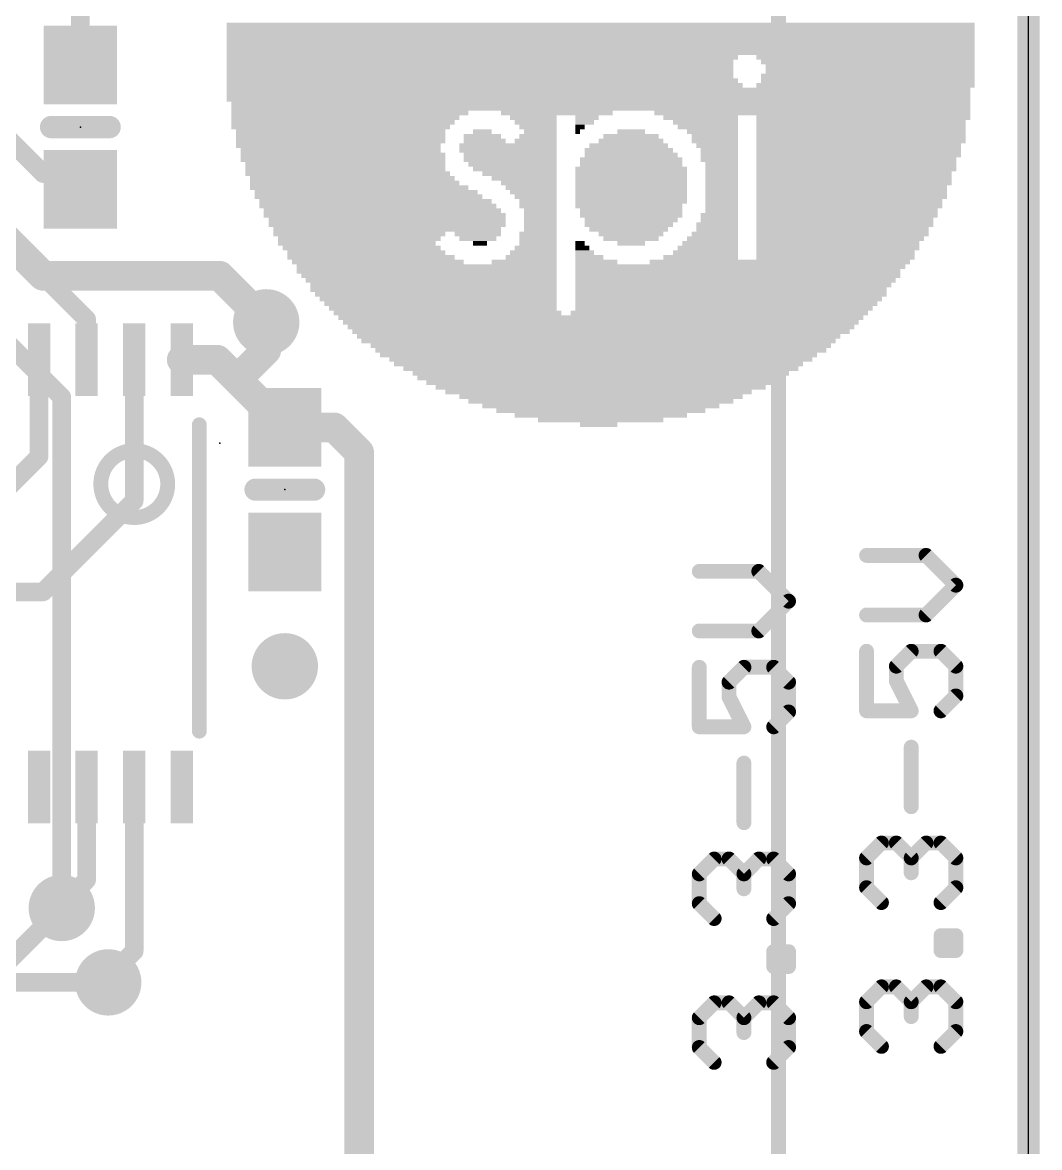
# Model space of a CAD drawing. Extents: x -6.4 to 34.4, y -0.2 to 45.9.
# Drawn here: x 20.55 to 34.44, y 15.78 to 31.15 of the extents above; entities that cross this region are included whole.
import ezdxf

# ---------------------------------------------------------------- set-up
doc = ezdxf.new("R2010")
doc.units = 0
for name, color, linetype in [('1', 12, 'CONTINUOUS'), ('16', 5, 'CONTINUOUS'), ('18', 110, 'CONTINUOUS'), ('20', 53, 'CONTINUOUS'), ('21', 40, 'CONTINUOUS'), ('22', 6, 'CONTINUOUS'), ('23', 53, 'CONTINUOUS')]:
    doc.layers.add(name, color=color, linetype=linetype)

# ---------------------------------------------------------------- blocks, each defined once
blk = doc.blocks.new('RECT')
blk.add_solid([(-0.5, -0.5), (0.5, -0.5), (-0.5, 0.5), (0.5, 0.5)])
blk = doc.blocks.new('ROUNDV')
at = {"const_width": 0.5}
blk.add_lwpolyline([(0, -0.25, 1), (0, 0.25, 1), (0, -0.25)], format="xyb", dxfattribs=at)

msp = doc.modelspace()

# ---------------------------------------------------------------- linework, layer by layer
at = {"layer": '1'}
for points, const_width in [([(34.29, 45.72), (34.29, 0)], 0.3048), ([(21.336, 30.568), (21.336, 32.401)], 0.254), ([(20.066, 29.845), (20.828, 29.083)], 0.254), ([(19.05, 29.464), (21.422, 27.092)], 0.254), ([(21.336, 29.083), (20.828, 29.083)], 0.254), ([(21.336, 28.868), (21.336, 29.083)], 0.254), ([(21.422, 27.092), (21.422, 26.5398)], 0.254), ([(23.876, 27.051), (23.876, 26.67)], 0.254), ([(22.722, 26.5398), (23.2052, 26.5398)], 0.4064), ([(23.2052, 26.5398), (23.4755, 26.2695)], 0.4064), ([(23.876, 26.67), (23.4755, 26.2695)], 0.4064), ([(20.772, 26.5398), (20.772, 25.217)], 0.254), ([(22.072, 24.612), (22.072, 26.5398)], 0.254), ([(23.4755, 26.2695), (24.13, 25.615)], 0.4064), ([(24.804, 25.615), (24.13, 25.615)], 0.4064), ([(25.146, 25.273), (24.804, 25.615)], 0.4064), ([(25.146, 14.478), (25.146, 25.273)], 0.4064), ([(20.772, 25.217), (19.812, 24.257)], 0.254), ([(20.828, 23.368), (22.072, 24.612)], 0.254), ([(16.256, 23.368), (20.828, 23.368)], 0.254), ([(21.422, 20.7042), (21.422, 19.4342)], 0.254), ([(22.072, 18.46), (22.072, 20.7042)], 0.254), ([(21.422, 19.4342), (21.082, 19.0942)], 0.254), ([(21.082, 19.0942), (21.082, 19.05)], 0.254), ([(21.082, 19.05), (18.796, 16.764)], 0.254), ([(21.717, 18.105), (22.072, 18.46)], 0.254), ([(21.717, 18.034), (21.717, 18.105)], 0.254)]:
    msp.add_lwpolyline(points, dxfattribs=dict(at, const_width=const_width))
for points, const_width in [([(21.2725, 30.568, 1), (21.3995, 30.568)], 0.127), ([(20.828, 29.1465, 1), (20.828, 29.0195)], 0.127), ([(21.3995, 29.083, 1), (21.2725, 29.083)], 0.127), ([(21.336, 29.0195, 1), (21.336, 29.1465)], 0.127), ([(20.7831, 29.0381, 1), (20.8729, 29.1279)], 0.127), ([(21.2725, 28.868, 1), (21.3995, 28.868)], 0.127), ([(21.4855, 27.092, 1), (21.3585, 27.092)], 0.127), ([(21.3771, 27.0471, 1), (21.4669, 27.1369)], 0.127), ([(23.9395, 27.051, 1), (23.8125, 27.051)], 0.127), ([(22.722, 26.6414, 1), (22.722, 26.4382)], 0.2032), ([(23.277, 26.6116, 1), (23.1334, 26.468)], 0.2032), ([(23.2052, 26.4382, 1), (23.2052, 26.6414)], 0.2032), ([(23.9478, 26.5982, 1), (23.8042, 26.7418)], 0.2032), ([(20.8355, 26.5398, 1), (20.7085, 26.5398)], 0.127), ([(21.3585, 26.5398, 1), (21.4855, 26.5398)], 0.127), ([(22.1355, 26.5398, 1), (22.0085, 26.5398)], 0.127), ([(23.8125, 26.67, 1), (23.9395, 26.67)], 0.127), ([(23.5473, 26.3413, 1), (23.4037, 26.1977)], 0.2032), ([(23.4037, 26.3413, 1), (23.5473, 26.1977)], 0.2032), ([(23.4037, 26.1977, 1), (23.5473, 26.3413)], 0.2032), ([(24.13, 25.7166, 1), (24.13, 25.5134)], 0.2032), ([(24.0582, 25.5432, 1), (24.2018, 25.6868)], 0.2032), ([(24.8758, 25.6868, 1), (24.7322, 25.5432)], 0.2032), ([(24.804, 25.5134, 1), (24.804, 25.7166)], 0.2032), ([(25.2476, 25.273, 1), (25.0444, 25.273)], 0.2032), ([(25.0742, 25.2012, 1), (25.2178, 25.3448)], 0.2032), ([(20.7085, 25.217, 1), (20.8355, 25.217)], 0.127), ([(20.8169, 25.1721, 1), (20.7271, 25.2619)], 0.127), ([(22.0085, 24.612, 1), (22.1355, 24.612)], 0.127), ([(22.1169, 24.5671, 1), (22.0271, 24.6569)], 0.127), ([(20.7831, 23.4129, 1), (20.8729, 23.3231)], 0.127), ([(20.828, 23.3045, 1), (20.828, 23.4315)], 0.127), ([(21.4855, 20.7042, 1), (21.3585, 20.7042)], 0.127), ([(22.1355, 20.7042, 1), (22.0085, 20.7042)], 0.127), ([(21.4669, 19.3893, 1), (21.3771, 19.4791)], 0.127), ([(21.3585, 19.4342, 1), (21.4855, 19.4342)], 0.127), ([(21.1455, 19.0942, 1), (21.0185, 19.0942)], 0.127), ([(21.0371, 19.1391, 1), (21.1269, 19.0493)], 0.127), ([(21.0185, 19.05, 1), (21.1455, 19.05)], 0.127), ([(21.1269, 19.0051, 1), (21.0371, 19.0949)], 0.127), ([(22.0085, 18.46, 1), (22.1355, 18.46)], 0.127), ([(22.1169, 18.4151, 1), (22.0271, 18.5049)], 0.127), ([(21.7805, 18.105, 1), (21.6535, 18.105)], 0.127), ([(21.6721, 18.1499, 1), (21.7619, 18.0601)], 0.127), ([(21.6535, 18.034, 1), (21.7805, 18.034)], 0.127)]:
    msp.add_lwpolyline(points, format="xyb", dxfattribs=dict(at, const_width=const_width))
at = {"layer": '16'}
for points, const_width in [([(34.29, 45.72), (34.29, 0)], 0.3048), ([(20.828, 27.686), (18.325, 30.189)], 0.4064), ([(18.411, 28.702), (21.082, 26.031)], 0.254), ([(23.241, 27.686), (20.828, 27.686)], 0.4064), ([(23.241, 27.686), (23.876, 27.051)], 0.4064), ([(21.082, 26.031), (21.082, 19.05)], 0.254), ([(19.812, 18.034), (21.717, 18.034)], 0.254)]:
    msp.add_lwpolyline(points, dxfattribs=dict(at, const_width=const_width))
for points, const_width in [([(20.828, 27.7876, 1), (20.828, 27.5844)], 0.2032), ([(20.7562, 27.6142, 1), (20.8998, 27.7578)], 0.2032), ([(23.3128, 27.7578, 1), (23.1692, 27.6142)], 0.2032), ([(23.241, 27.5844, 1), (23.241, 27.7876)], 0.2032), ([(23.8042, 26.9792, 1), (23.9478, 27.1228)], 0.2032), ([(21.1455, 26.031, 1), (21.0185, 26.031)], 0.127), ([(21.0371, 25.9861, 1), (21.1269, 26.0759)], 0.127), ([(21.0185, 19.05, 1), (21.1455, 19.05)], 0.127), ([(21.717, 17.9705, 1), (21.717, 18.0975)], 0.127)]:
    msp.add_lwpolyline(points, format="xyb", dxfattribs=dict(at, const_width=const_width))
at = {"layer": '20'}
msp.add_line((34.29, 2.54), (34.29, 43.18), dxfattribs=at)
at = {"layer": '21'}
for points, const_width in [([(21.736, 29.718), (20.936, 29.718)], 0.3048), ([(22.9616, 25.6508), (22.9616, 21.4662)], 0.2032), ([(24.53, 24.765), (23.73, 24.765)], 0.3048), ([(32.8927, 23.8668), (32.0792, 23.8668)], 0.2032), ([(33.2994, 23.46), (32.8927, 23.8668)], 0.2032), ([(30.6067, 23.6485), (29.7932, 23.6485)], 0.2032), ([(31.0134, 23.2417), (30.6067, 23.6485)], 0.2032), ([(32.8927, 23.0533), (33.2994, 23.46)], 0.2032), ([(30.6067, 22.835), (31.0134, 23.2417)], 0.2032), ([(32.0792, 23.0533), (32.8927, 23.0533)], 0.2032), ([(29.7932, 22.835), (30.6067, 22.835)], 0.2032), ([(32.0792, 22.5571), (32.0792, 21.7436)], 0.2032), ([(32.4859, 22.3537), (32.6893, 22.5571)], 0.2032), ([(32.6893, 22.5571), (33.096, 22.5571)], 0.2032), ([(33.096, 22.5571), (33.2994, 22.3537)], 0.2032), ([(29.7932, 22.3388), (29.7932, 21.5253)], 0.2032), ([(30.1999, 22.1354), (30.4033, 22.3388)], 0.2032), ([(30.4033, 22.3388), (30.81, 22.3388)], 0.2032), ([(30.81, 22.3388), (31.0134, 22.1354)], 0.2032), ([(32.4859, 22.1503), (32.4859, 22.3537)], 0.2032), ([(33.2994, 22.3537), (33.2994, 21.9469)], 0.2032), ([(30.1999, 21.932), (30.1999, 22.1354)], 0.2032), ([(31.0134, 22.1354), (31.0134, 21.7286)], 0.2032), ([(32.6893, 21.7436), (32.4859, 22.1503)], 0.2032), ([(30.4033, 21.5253), (30.1999, 21.932)], 0.2032), ([(33.2994, 21.9469), (33.096, 21.7436)], 0.2032), ([(31.0134, 21.7286), (30.81, 21.5253)], 0.2032), ([(32.0792, 21.7436), (32.6893, 21.7436)], 0.2032), ([(29.7932, 21.5253), (30.4033, 21.5253)], 0.2032), ([(32.6893, 20.4338), (32.6893, 21.2473)], 0.2032), ([(30.4033, 20.2156), (30.4033, 21.029)], 0.2032), ([(32.0792, 19.7342), (32.2825, 19.9376)], 0.2032), ([(32.2825, 19.9376), (32.4859, 19.9376)], 0.2032), ([(32.4859, 19.9376), (32.6893, 19.7342)], 0.2032), ([(32.6893, 19.7342), (32.8927, 19.9376)], 0.2032), ([(32.8927, 19.9376), (33.096, 19.9376)], 0.2032), ([(33.096, 19.9376), (33.2994, 19.7342)], 0.2032), ([(32.0792, 19.3275), (32.0792, 19.7342)], 0.2032), ([(32.6893, 19.7342), (32.6893, 19.5309)], 0.2032), ([(33.2994, 19.7342), (33.2994, 19.3275)], 0.2032), ([(29.7932, 19.5159), (29.9965, 19.7193)], 0.2032), ([(29.9965, 19.7193), (30.1999, 19.7193)], 0.2032), ([(30.1999, 19.7193), (30.4033, 19.5159)], 0.2032), ([(30.4033, 19.5159), (30.6067, 19.7193)], 0.2032), ([(30.6067, 19.7193), (30.81, 19.7193)], 0.2032), ([(30.81, 19.7193), (31.0134, 19.5159)], 0.2032), ([(29.7932, 19.1092), (29.7932, 19.5159)], 0.2032), ([(30.4033, 19.5159), (30.4033, 19.3126)], 0.2032), ([(31.0134, 19.5159), (31.0134, 19.1092)], 0.2032), ([(32.2825, 19.1241), (32.0792, 19.3275)], 0.2032), ([(33.2994, 19.3275), (33.096, 19.1241)], 0.2032), ([(29.9965, 18.9058), (29.7932, 19.1092)], 0.2032), ([(31.0134, 19.1092), (30.81, 18.9058)], 0.2032), ([(33.096, 18.4693), (33.096, 18.6726)], 0.2032), ([(33.096, 18.6726), (33.2994, 18.6726)], 0.2032), ([(33.2994, 18.6726), (33.2994, 18.4693)], 0.2032), ([(30.81, 18.251), (30.81, 18.4543)], 0.2032), ([(30.81, 18.4543), (31.0134, 18.4543)], 0.2032), ([(31.0134, 18.4543), (31.0134, 18.251)], 0.2032), ([(33.2994, 18.4693), (33.096, 18.4693)], 0.2032), ([(31.0134, 18.251), (30.81, 18.251)], 0.2032), ([(32.0792, 17.7696), (32.2825, 17.973)], 0.2032), ([(32.2825, 17.973), (32.4859, 17.973)], 0.2032), ([(32.4859, 17.973), (32.6893, 17.7696)], 0.2032), ([(32.6893, 17.7696), (32.8927, 17.973)], 0.2032), ([(32.8927, 17.973), (33.096, 17.973)], 0.2032), ([(33.096, 17.973), (33.2994, 17.7696)], 0.2032), ([(29.7932, 17.5514), (29.9965, 17.7547)], 0.2032), ([(29.9965, 17.7547), (30.1999, 17.7547)], 0.2032), ([(30.1999, 17.7547), (30.4033, 17.5514)], 0.2032), ([(30.4033, 17.5514), (30.6067, 17.7547)], 0.2032), ([(30.6067, 17.7547), (30.81, 17.7547)], 0.2032), ([(30.81, 17.7547), (31.0134, 17.5514)], 0.2032), ([(32.0792, 17.3629), (32.0792, 17.7696)], 0.2032), ([(32.6893, 17.7696), (32.6893, 17.5663)], 0.2032), ([(33.2994, 17.7696), (33.2994, 17.3629)], 0.2032), ([(29.7932, 17.1446), (29.7932, 17.5514)], 0.2032), ([(30.4033, 17.5514), (30.4033, 17.348)], 0.2032), ([(31.0134, 17.5514), (31.0134, 17.1446)], 0.2032), ([(32.2825, 17.1595), (32.0792, 17.3629)], 0.2032), ([(33.2994, 17.3629), (33.096, 17.1595)], 0.2032), ([(29.9965, 16.9412), (29.7932, 17.1446)], 0.2032), ([(31.0134, 17.1446), (30.81, 16.9412)], 0.2032)]:
    msp.add_lwpolyline(points, dxfattribs=dict(at, const_width=const_width))
for points, const_width in [([(20.936, 29.7942, 1), (20.936, 29.6418)], 0.1524), ([(21.736, 29.6418, 1), (21.736, 29.7942)], 0.1524), ([(23.0124, 25.6508, 1), (22.9108, 25.6508)], 0.1016), ([(22.0726, 24.384, 1), (22.0726, 25.2984, 1), (22.0726, 24.384)], 0.2032), ([(23.73, 24.8412, 1), (23.73, 24.6888)], 0.1524), ([(24.53, 24.6888, 1), (24.53, 24.8412)], 0.1524), ([(32.0792, 23.9176, 1), (32.0792, 23.816)], 0.1016), ([(32.9286, 23.9027, 1), (32.8567, 23.8309)], 0.1016), ([(32.8927, 23.816, 1), (32.8927, 23.9176)], 0.1016), ([(29.7932, 23.6993, 1), (29.7932, 23.5977)], 0.1016), ([(30.6426, 23.6844, 1), (30.5707, 23.6126)], 0.1016), ([(30.6067, 23.5977, 1), (30.6067, 23.6993)], 0.1016), ([(33.3353, 23.4241, 1), (33.2635, 23.496)], 0.1016), ([(33.2635, 23.4241, 1), (33.3353, 23.496)], 0.1016), ([(31.0493, 23.2058, 1), (30.9775, 23.2777)], 0.1016), ([(30.9775, 23.2058, 1), (31.0493, 23.2777)], 0.1016), ([(32.0792, 23.1041, 1), (32.0792, 23.0025)], 0.1016), ([(32.8567, 23.0892, 1), (32.9286, 23.0174)], 0.1016), ([(32.8927, 23.0025, 1), (32.8927, 23.1041)], 0.1016), ([(29.7932, 22.8858, 1), (29.7932, 22.7842)], 0.1016), ([(30.5707, 22.8709, 1), (30.6426, 22.7991)], 0.1016), ([(30.6067, 22.7842, 1), (30.6067, 22.8858)], 0.1016), ([(32.13, 22.5571, 1), (32.0284, 22.5571)], 0.1016), ([(32.6893, 22.6079, 1), (32.6893, 22.5063)], 0.1016), ([(32.7252, 22.5211, 1), (32.6534, 22.593)], 0.1016), ([(33.1319, 22.593, 1), (33.0601, 22.5211)], 0.1016), ([(33.096, 22.5063, 1), (33.096, 22.6079)], 0.1016), ([(29.844, 22.3388, 1), (29.7424, 22.3388)], 0.1016), ([(30.4033, 22.3896, 1), (30.4033, 22.288)], 0.1016), ([(30.4392, 22.3028, 1), (30.3674, 22.3747)], 0.1016), ([(30.8459, 22.3747, 1), (30.7741, 22.3028)], 0.1016), ([(30.81, 22.288, 1), (30.81, 22.3896)], 0.1016), ([(32.5367, 22.3537, 1), (32.4351, 22.3537)], 0.1016), ([(32.45, 22.3896, 1), (32.5218, 22.3178)], 0.1016), ([(33.3502, 22.3537, 1), (33.2486, 22.3537)], 0.1016), ([(33.2635, 22.3178, 1), (33.3353, 22.3896)], 0.1016), ([(30.2507, 22.1354, 1), (30.1491, 22.1354)], 0.1016), ([(30.164, 22.1713, 1), (30.2358, 22.0995)], 0.1016), ([(31.0642, 22.1354, 1), (30.9626, 22.1354)], 0.1016), ([(30.9775, 22.0995, 1), (31.0493, 22.1713)], 0.1016), ([(32.5313, 22.173, 1), (32.4405, 22.1276)], 0.1016), ([(32.4351, 22.1503, 1), (32.5367, 22.1503)], 0.1016), ([(30.2453, 21.9547, 1), (30.1545, 21.9093)], 0.1016), ([(30.1491, 21.932, 1), (30.2507, 21.932)], 0.1016), ([(33.2486, 21.9469, 1), (33.3502, 21.9469)], 0.1016), ([(33.3353, 21.911, 1), (33.2635, 21.9829)], 0.1016), ([(31.0493, 21.6927, 1), (30.9775, 21.7646)], 0.1016), ([(32.0792, 21.7944, 1), (32.0792, 21.6928)], 0.1016), ([(32.6893, 21.6928, 1), (32.6893, 21.7944)], 0.1016), ([(33.0601, 21.7795, 1), (33.1319, 21.7076)], 0.1016), ([(30.9626, 21.7286, 1), (31.0642, 21.7286)], 0.1016), ([(32.0284, 21.7436, 1), (32.13, 21.7436)], 0.1016), ([(32.6438, 21.7208, 1), (32.7347, 21.7663)], 0.1016), ([(22.9108, 21.4662, 1), (23.0124, 21.4662)], 0.1016), ([(29.7932, 21.5761, 1), (29.7932, 21.4745)], 0.1016), ([(29.7424, 21.5253, 1), (29.844, 21.5253)], 0.1016), ([(30.3578, 21.5026, 1), (30.4487, 21.548)], 0.1016), ([(30.4033, 21.4745, 1), (30.4033, 21.5761)], 0.1016), ([(30.7741, 21.5612, 1), (30.8459, 21.4894)], 0.1016), ([(32.7401, 21.2473, 1), (32.6385, 21.2473)], 0.1016), ([(30.4541, 21.029, 1), (30.3525, 21.029)], 0.1016), ([(32.6385, 20.4338, 1), (32.7401, 20.4338)], 0.1016), ([(30.3525, 20.2156, 1), (30.4541, 20.2156)], 0.1016), ([(32.2825, 19.9884, 1), (32.2825, 19.8868)], 0.1016), ([(32.3185, 19.9017, 1), (32.2466, 19.9735)], 0.1016), ([(32.5218, 19.9735, 1), (32.45, 19.9017)], 0.1016), ([(32.4859, 19.8868, 1), (32.4859, 19.9884)], 0.1016), ([(32.8927, 19.9884, 1), (32.8927, 19.8868)], 0.1016), ([(32.9286, 19.9017, 1), (32.8567, 19.9735)], 0.1016), ([(33.1319, 19.9735, 1), (33.0601, 19.9017)], 0.1016), ([(33.096, 19.8868, 1), (33.096, 19.9884)], 0.1016), ([(32.13, 19.7342, 1), (32.0284, 19.7342)], 0.1016), ([(32.7401, 19.7342, 1), (32.6385, 19.7342)], 0.1016), ([(33.3502, 19.7342, 1), (33.2486, 19.7342)], 0.1016), ([(29.9965, 19.7701, 1), (29.9965, 19.6685)], 0.1016), ([(30.0325, 19.6834, 1), (29.9606, 19.7552)], 0.1016), ([(30.2358, 19.7552, 1), (30.164, 19.6834)], 0.1016), ([(30.1999, 19.6685, 1), (30.1999, 19.7701)], 0.1016), ([(30.6067, 19.7701, 1), (30.6067, 19.6685)], 0.1016), ([(30.6426, 19.6834, 1), (30.5707, 19.7552)], 0.1016), ([(30.8459, 19.7552, 1), (30.7741, 19.6834)], 0.1016), ([(30.81, 19.6685, 1), (30.81, 19.7701)], 0.1016), ([(32.0432, 19.7702, 1), (32.1151, 19.6983)], 0.1016), ([(32.6534, 19.7702, 1), (32.7252, 19.6983)], 0.1016), ([(32.6534, 19.6983, 1), (32.7252, 19.7702)], 0.1016), ([(33.2635, 19.6983, 1), (33.3353, 19.7702)], 0.1016), ([(29.7572, 19.5519, 1), (29.8291, 19.48)], 0.1016), ([(29.844, 19.5159, 1), (29.7424, 19.5159)], 0.1016), ([(30.4541, 19.5159, 1), (30.3525, 19.5159)], 0.1016), ([(30.3674, 19.5519, 1), (30.4392, 19.48)], 0.1016), ([(30.3674, 19.48, 1), (30.4392, 19.5519)], 0.1016), ([(31.0642, 19.5159, 1), (30.9626, 19.5159)], 0.1016), ([(30.9775, 19.48, 1), (31.0493, 19.5519)], 0.1016), ([(32.6385, 19.5309, 1), (32.7401, 19.5309)], 0.1016), ([(32.1151, 19.3634, 1), (32.0432, 19.2916)], 0.1016), ([(32.0284, 19.3275, 1), (32.13, 19.3275)], 0.1016), ([(33.2486, 19.3275, 1), (33.3502, 19.3275)], 0.1016), ([(33.3353, 19.2916, 1), (33.2635, 19.3634)], 0.1016), ([(29.8291, 19.1451, 1), (29.7572, 19.0733)], 0.1016), ([(30.3525, 19.3126, 1), (30.4541, 19.3126)], 0.1016), ([(31.0493, 19.0733, 1), (30.9775, 19.1451)], 0.1016), ([(32.2466, 19.0882, 1), (32.3185, 19.16)], 0.1016), ([(33.0601, 19.16, 1), (33.1319, 19.0882)], 0.1016), ([(29.7424, 19.1092, 1), (29.844, 19.1092)], 0.1016), ([(30.9626, 19.1092, 1), (31.0642, 19.1092)], 0.1016), ([(29.9606, 18.8699, 1), (30.0325, 18.9417)], 0.1016), ([(30.7741, 18.9417, 1), (30.8459, 18.8699)], 0.1016), ([(33.1468, 18.6726, 1), (33.0452, 18.6726)], 0.1016), ([(33.096, 18.7234, 1), (33.096, 18.6218)], 0.1016), ([(33.3502, 18.6726, 1), (33.2486, 18.6726)], 0.1016), ([(33.2994, 18.6218, 1), (33.2994, 18.7234)], 0.1016), ([(30.8608, 18.4543, 1), (30.7592, 18.4543)], 0.1016), ([(30.81, 18.5051, 1), (30.81, 18.4035)], 0.1016), ([(31.0642, 18.4543, 1), (30.9626, 18.4543)], 0.1016), ([(31.0134, 18.4035, 1), (31.0134, 18.5051)], 0.1016), ([(33.096, 18.5201, 1), (33.096, 18.4185)], 0.1016), ([(33.0452, 18.4693, 1), (33.1468, 18.4693)], 0.1016), ([(33.2486, 18.4693, 1), (33.3502, 18.4693)], 0.1016), ([(33.2994, 18.4185, 1), (33.2994, 18.5201)], 0.1016), ([(30.81, 18.3018, 1), (30.81, 18.2002)], 0.1016), ([(30.7592, 18.251, 1), (30.8608, 18.251)], 0.1016), ([(30.9626, 18.251, 1), (31.0642, 18.251)], 0.1016), ([(31.0134, 18.2002, 1), (31.0134, 18.3018)], 0.1016), ([(32.2825, 18.0238, 1), (32.2825, 17.9222)], 0.1016), ([(32.3185, 17.9371, 1), (32.2466, 18.0089)], 0.1016), ([(32.5218, 18.0089, 1), (32.45, 17.9371)], 0.1016), ([(32.4859, 17.9222, 1), (32.4859, 18.0238)], 0.1016), ([(32.8927, 18.0238, 1), (32.8927, 17.9222)], 0.1016), ([(32.9286, 17.9371, 1), (32.8567, 18.0089)], 0.1016), ([(33.1319, 18.0089, 1), (33.0601, 17.9371)], 0.1016), ([(33.096, 17.9222, 1), (33.096, 18.0238)], 0.1016), ([(29.9965, 17.8055, 1), (29.9965, 17.7039)], 0.1016), ([(30.0325, 17.7188, 1), (29.9606, 17.7907)], 0.1016), ([(30.2358, 17.7907, 1), (30.164, 17.7188)], 0.1016), ([(30.1999, 17.7039, 1), (30.1999, 17.8055)], 0.1016), ([(30.6067, 17.8055, 1), (30.6067, 17.7039)], 0.1016), ([(30.6426, 17.7188, 1), (30.5707, 17.7907)], 0.1016), ([(30.8459, 17.7907, 1), (30.7741, 17.7188)], 0.1016), ([(30.81, 17.7039, 1), (30.81, 17.8055)], 0.1016), ([(32.0432, 17.8056, 1), (32.1151, 17.7337)], 0.1016), ([(32.13, 17.7696, 1), (32.0284, 17.7696)], 0.1016), ([(32.7401, 17.7696, 1), (32.6385, 17.7696)], 0.1016), ([(32.6534, 17.8056, 1), (32.7252, 17.7337)], 0.1016), ([(32.6534, 17.7337, 1), (32.7252, 17.8056)], 0.1016), ([(33.3502, 17.7696, 1), (33.2486, 17.7696)], 0.1016), ([(33.2635, 17.7337, 1), (33.3353, 17.8056)], 0.1016), ([(29.7572, 17.5873, 1), (29.8291, 17.5154)], 0.1016), ([(29.844, 17.5514, 1), (29.7424, 17.5514)], 0.1016), ([(30.4541, 17.5514, 1), (30.3525, 17.5514)], 0.1016), ([(30.3674, 17.5873, 1), (30.4392, 17.5154)], 0.1016), ([(30.3674, 17.5154, 1), (30.4392, 17.5873)], 0.1016), ([(31.0642, 17.5514, 1), (30.9626, 17.5514)], 0.1016), ([(30.9775, 17.5154, 1), (31.0493, 17.5873)], 0.1016), ([(32.6385, 17.5663, 1), (32.7401, 17.5663)], 0.1016), ([(30.3525, 17.348, 1), (30.4541, 17.348)], 0.1016), ([(32.1151, 17.3988, 1), (32.0432, 17.327)], 0.1016), ([(32.0284, 17.3629, 1), (32.13, 17.3629)], 0.1016), ([(33.2486, 17.3629, 1), (33.3502, 17.3629)], 0.1016), ([(33.3353, 17.327, 1), (33.2635, 17.3988)], 0.1016), ([(29.8291, 17.1805, 1), (29.7572, 17.1087)], 0.1016), ([(31.0493, 17.1087, 1), (30.9775, 17.1805)], 0.1016), ([(32.2466, 17.1236, 1), (32.3185, 17.1954)], 0.1016), ([(33.0601, 17.1954, 1), (33.1319, 17.1236)], 0.1016), ([(29.7424, 17.1446, 1), (29.844, 17.1446)], 0.1016), ([(30.9626, 17.1446, 1), (31.0642, 17.1446)], 0.1016), ([(29.9606, 16.9053, 1), (30.0325, 16.9772)], 0.1016), ([(30.7741, 16.9772, 1), (30.8459, 16.9053)], 0.1016)]:
    msp.add_lwpolyline(points, format="xyb", dxfattribs=dict(at, const_width=const_width))
at = {"layer": '22', "const_width": 0.2032}
msp.add_lwpolyline([(30.875, 8.56), (30.875, 39.06)], dxfattribs=at)
at = {"layer": '23'}
for p in [(21.336, 29.718), (23.241, 25.4), (24.13, 24.765)]:
    msp.add_point(p, dxfattribs=at)

# ---------------------------------------------------------------- block references
at = {"layer": '1', "xscale": 1.075, "rotation": 270}
for p in [(21.336, 30.568), (21.336, 28.868), (24.13, 25.615), (24.13, 23.915)]:
    msp.add_blockref('RECT', p, dxfattribs=at)
at = {"layer": '1', "xscale": 0.3048, "yscale": 0.9906, "rotation": 180}
for p in [(20.772, 26.5398), (21.422, 26.5398), (22.072, 26.5398), (22.722, 26.5398), (20.772, 20.7042), (21.422, 20.7042), (22.072, 20.7042), (22.722, 20.7042)]:
    msp.add_blockref('RECT', p, dxfattribs=at)
at = {"layer": '18', "xscale": 0.9064, "yscale": 0.9064}
for p in [(23.876, 27.051), (23.876, 27.051), (24.13, 22.352), (24.13, 22.352), (21.082, 19.05), (21.082, 19.05), (21.717, 18.034), (21.717, 18.034)]:
    msp.add_blockref('ROUNDV', p, dxfattribs=at)
at = {"layer": '21', "yscale": 0.0635}
for p, xscale in [((28.448, 31.115), 10.221), ((28.448, 31.0515), 10.221), ((28.448, 30.988), 10.221), ((28.448, 30.9245), 10.221), ((28.448, 30.861), 10.221), ((28.448, 30.7975), 10.221), ((28.448, 30.734), 10.221), ((26.83, 30.6705), 6.985), ((26.7983, 30.607), 6.9215), ((32.0662, 30.6705), 2.9845), ((32.098, 30.607), 2.921), ((26.7983, 30.5435), 6.9215), ((26.7983, 30.48), 6.9215), ((26.7983, 30.4165), 6.9215), ((32.098, 30.4165), 2.921), ((32.1297, 30.5435), 2.8575), ((32.1297, 30.48), 2.8575), ((26.83, 30.353), 6.985), ((26.8618, 30.2895), 7.0485), ((32.0662, 30.2895), 2.9845), ((32.098, 30.353), 2.921), ((28.4175, 30.226), 10.16), ((28.4175, 30.1625), 10.16), ((28.4175, 30.099), 10.16), ((28.448, 30.0355), 10.099), ((28.448, 29.972), 10.099), ((25.019, 29.9085), 3.241), ((24.9555, 29.845), 3.114), ((27.846, 29.9085), 1.524), ((27.5273, 29.845), 0.6375), ((28.2588, 29.845), 0.3175), ((31.3373, 29.9085), 4.3205), ((29.8133, 29.845), 1.0185), ((32.0358, 29.845), 2.9235), ((24.892, 29.718), 2.987), ((24.9238, 29.7815), 3.0505), ((24.892, 29.6545), 2.86), ((26.8288, 29.6545), 0.2515), ((27.559, 29.7815), 0.574), ((27.5907, 29.718), 0.5105), ((27.6225, 29.6545), 0.447), ((28.227, 29.7815), 0.254), ((28.1635, 29.718), 0.127), ((28.1318, 29.6545), 0.0635), ((28.8608, 29.6545), 0.3785), ((29.878, 29.7815), 0.889), ((29.9098, 29.718), 0.8255), ((29.9733, 29.6545), 0.6985), ((32.0027, 29.7815), 2.8575), ((32.0027, 29.718), 2.8575), ((32.0027, 29.6545), 2.8575), ((24.892, 29.591), 2.86), ((24.892, 29.5275), 2.86), ((26.83, 29.591), 0.508), ((26.8618, 29.5275), 0.5715), ((27.559, 29.5275), 0.574), ((27.5907, 29.591), 0.5105), ((28.8608, 29.5275), 0.8865), ((28.8608, 29.591), 0.7595), ((30.005, 29.591), 0.635), ((30.005, 29.5275), 0.635), ((32.0027, 29.591), 2.8575), ((32.0027, 29.5275), 2.8575), ((24.8603, 29.464), 2.7965), ((24.925, 29.337), 2.794), ((24.8933, 29.4005), 2.7305), ((27.1793, 29.464), 1.3335), ((27.1793, 29.4005), 1.3335), ((27.211, 29.337), 1.27), ((28.862, 29.337), 1.27), ((28.8303, 29.4005), 1.2065), ((28.829, 29.464), 1.077), ((30.0368, 29.464), 0.5715), ((30.0685, 29.4005), 0.508), ((30.0685, 29.337), 0.508), ((31.9723, 29.464), 2.7965), ((31.9723, 29.4005), 2.7965), ((31.9723, 29.337), 2.7965), ((24.925, 29.2735), 2.794), ((24.9568, 29.21), 2.7305), ((27.211, 29.2735), 1.27), ((27.2428, 29.21), 1.2065), ((28.862, 29.2735), 1.397), ((28.862, 29.21), 1.397), ((30.0685, 29.2735), 0.508), ((30.1003, 29.21), 0.4445), ((31.9405, 29.2735), 2.733), ((31.9405, 29.21), 2.733), ((24.9885, 29.083), 2.794), ((24.9568, 29.1465), 2.7305), ((25.052, 29.0195), 2.794), ((27.2745, 29.1465), 1.143), ((27.3368, 29.083), 1.0185), ((27.4002, 29.0195), 0.8915), ((28.862, 29.1465), 1.524), ((28.862, 29.083), 1.524), ((28.862, 29.0195), 1.524), ((30.1003, 29.1465), 0.4445), ((30.1003, 29.083), 0.4445), ((30.1003, 29.0195), 0.4445), ((31.9405, 29.1465), 2.733), ((31.9088, 29.083), 2.6695), ((31.9088, 29.0195), 2.6695), ((25.0838, 28.956), 2.8575), ((25.1473, 28.8925), 2.9845), ((27.465, 28.956), 0.762), ((27.4968, 28.8925), 0.6985), ((28.862, 28.956), 1.524), ((28.862, 28.8925), 1.524), ((30.1003, 28.956), 0.4445), ((30.1003, 28.8925), 0.4445), ((31.9088, 28.956), 2.6695), ((31.877, 28.8925), 2.606), ((25.2425, 28.829), 3.048), ((25.273, 28.7655), 3.109), ((27.5273, 28.829), 0.6375), ((27.559, 28.7655), 0.574), ((28.862, 28.829), 1.524), ((28.862, 28.7655), 1.524), ((30.1003, 28.829), 0.4445), ((30.1003, 28.7655), 0.4445), ((31.877, 28.829), 2.606), ((31.877, 28.7655), 2.606), ((25.367, 28.702), 3.175), ((25.3987, 28.6385), 3.2385), ((25.4635, 28.575), 3.241), ((27.5907, 28.702), 0.5105), ((27.5907, 28.6385), 0.5105), ((27.6225, 28.575), 0.447), ((28.862, 28.702), 1.524), ((28.8303, 28.6385), 1.4605), ((28.862, 28.575), 1.397), ((30.1003, 28.702), 0.4445), ((30.1003, 28.6385), 0.4445), ((30.1003, 28.575), 0.4445), ((31.8135, 28.575), 2.479), ((31.8453, 28.702), 2.5425), ((31.8453, 28.6385), 2.5425), ((25.4953, 28.5115), 3.3045), ((25.5283, 28.448), 3.2385), ((27.6225, 28.5115), 0.447), ((27.6225, 28.448), 0.447), ((28.862, 28.5115), 1.397), ((28.862, 28.448), 1.27), ((30.0685, 28.5115), 0.508), ((30.0685, 28.448), 0.508), ((31.8135, 28.5115), 2.479), ((31.7818, 28.448), 2.4155), ((25.5283, 28.3845), 3.2385), ((25.5283, 28.321), 3.1115), ((25.1473, 28.2575), 2.3495), ((26.7665, 28.2575), 0.635), ((27.5907, 28.2575), 0.5105), ((27.6225, 28.3845), 0.447), ((27.6225, 28.321), 0.447), ((28.8303, 28.3845), 1.2065), ((28.829, 28.321), 1.077), ((28.8608, 28.2575), 0.8865), ((30.005, 28.2575), 0.635), ((30.0368, 28.3845), 0.5715), ((30.0368, 28.321), 0.5715), ((31.7818, 28.3845), 2.4155), ((31.75, 28.321), 2.352), ((31.75, 28.2575), 2.352), ((25.1143, 28.1305), 2.1565), ((25.1473, 28.194), 2.2225), ((26.7653, 28.194), 0.5055), ((26.797, 28.1305), 0.188), ((27.5907, 28.194), 0.5105), ((27.5907, 28.1305), 0.5105), ((28.1635, 28.1305), 0.127), ((28.8608, 28.194), 0.7595), ((28.8608, 28.1305), 0.3785), ((29.9415, 28.1305), 0.762), ((29.9733, 28.194), 0.6985), ((31.7183, 28.194), 2.2885), ((31.6865, 28.1305), 2.225), ((25.179, 28.067), 2.159), ((25.2425, 28.0035), 2.159), ((25.306, 27.94), 2.286), ((27.4968, 27.94), 0.6985), ((27.5273, 28.0035), 0.6375), ((27.559, 28.067), 0.574), ((28.1953, 28.067), 0.1905), ((28.227, 28.0035), 0.254), ((28.2905, 27.94), 0.381), ((29.8133, 27.94), 1.0185), ((29.878, 28.0035), 0.889), ((29.9098, 28.067), 0.8255), ((31.6547, 28.0035), 2.1615), ((31.6547, 27.94), 2.1615), ((31.6865, 28.067), 2.225), ((25.4013, 27.8765), 2.3495), ((26.068, 27.813), 3.556), ((27.4002, 27.8765), 0.8915), ((28.3858, 27.8765), 0.5715), ((30.3543, 27.813), 4.5085), ((30.8928, 27.8765), 3.5585), ((26.068, 27.7495), 3.556), ((26.0998, 27.686), 3.4925), ((30.3213, 27.7495), 4.4425), ((30.3213, 27.686), 4.4425), ((26.1303, 27.6225), 3.4315), ((26.162, 27.559), 3.368), ((26.162, 27.4955), 3.368), ((30.2895, 27.6225), 4.379), ((30.2578, 27.559), 4.3155), ((30.226, 27.4955), 4.252), ((26.1938, 27.432), 3.3045), ((26.2255, 27.3685), 3.241), ((30.226, 27.432), 4.252), ((30.1943, 27.3685), 4.1885), ((26.2585, 27.305), 3.175), ((26.2903, 27.2415), 3.1115), ((26.3538, 27.178), 3.1115), ((30.0673, 27.178), 4.0615), ((30.1625, 27.305), 4.125), ((30.1308, 27.2415), 4.0615), ((28.4493, 27.1145), 7.1755), ((28.4493, 27.051), 7.0485), ((28.4493, 26.9875), 6.9215), ((28.4493, 26.924), 6.7945), ((28.4175, 26.8605), 6.604), ((28.4163, 26.797), 6.4795), ((28.448, 26.7335), 6.289), ((28.448, 26.67), 6.162), ((28.4163, 26.6065), 5.9715), ((28.4493, 26.543), 5.7785), ((28.4175, 26.4795), 5.588), ((28.4493, 26.416), 5.3975), ((28.4493, 26.3525), 5.1435), ((28.4163, 26.289), 4.9505), ((28.4467, 26.2255), 4.7625), ((28.4467, 26.162), 4.5085), ((28.4163, 26.0985), 4.1885), ((28.4493, 26.035), 3.8735), ((28.4493, 25.9715), 3.6195), ((28.448, 25.908), 3.241), ((28.448, 25.8445), 2.86), ((28.448, 25.781), 2.352), ((28.4467, 25.7175), 1.7145), ((28.4175, 25.654), 0.508)]:
    msp.add_blockref('RECT', p, dxfattribs=dict(at, xscale=xscale))

doc.saveas('drawing.dxf')
